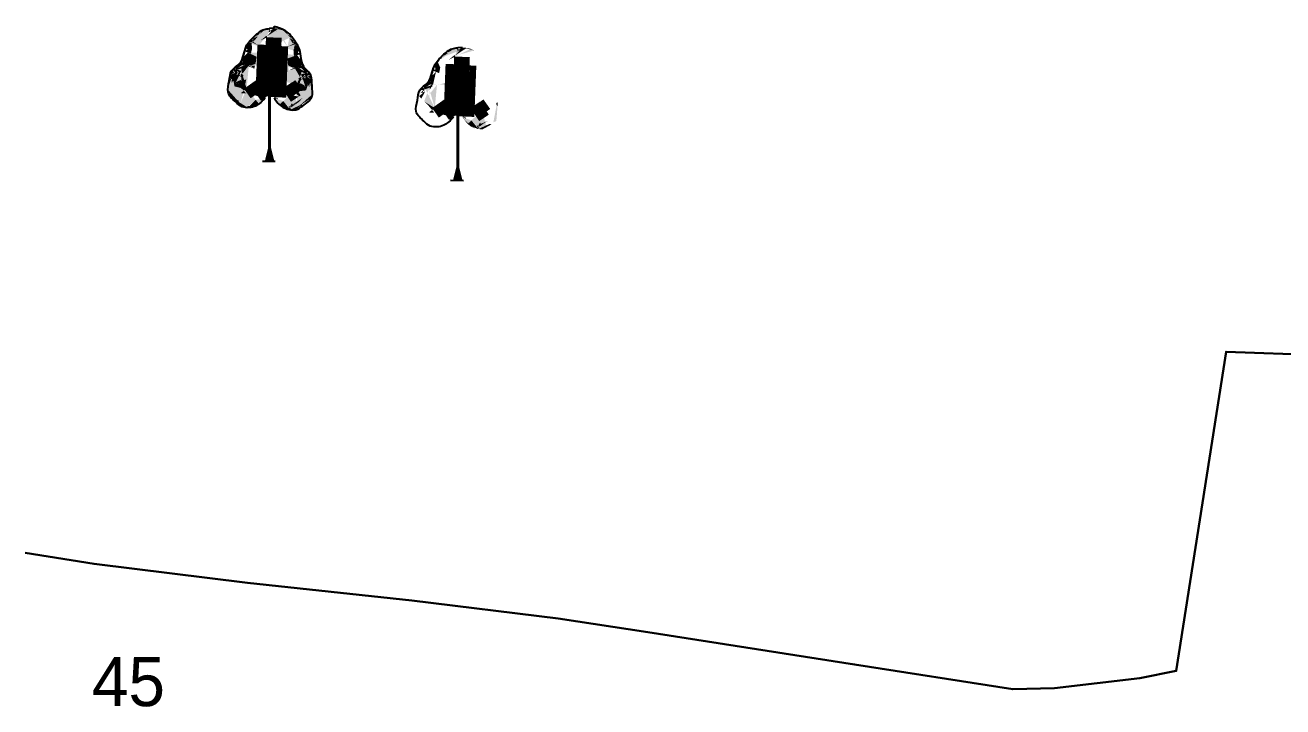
# Model space of a CAD drawing. Header units: millimetres. Extents: x -1419336 to 38707697, y -75591640 to 81.
# Drawn here: x 479.3 to 543.3, y -908.2 to -873.5 of the extents above; entities that cross this region are included whole.
import ezdxf

# ---------------------------------------------------------------- set-up
doc = ezdxf.new("R2010")
doc.units = ezdxf.units.MM
doc.linetypes.add('DASHED', pattern=[0.75, 0.5, -0.25])
doc.layers.add('Poly_Survey_Bndry', color=250, linetype='Continuous', lineweight=30)
doc.layers.add('Sym_Tree', color=92, linetype='Continuous')
doc.layers.add('Text_Chalta_No', color=5, linetype='Continuous', lineweight=0, true_color=0x0000ff)
doc.styles.get("Standard").update_dxf_attribs({"font": 'SakalBharati.ttf'})

msp = doc.modelspace()

# ---------------------------------------------------------------- linework, layer by layer
at = {"layer": 'Poly_Survey_Bndry'}
msp.add_lwpolyline([(587.521, -895.965), (574.844, -893.956), (562.167, -891.92), (554.952, -890.652), (545.229, -890.288), (540.428, -890.112), (537.895, -906.371), (536.033, -906.74), (531.685, -907.237), (529.566, -907.302), (521.511, -906.034), (510.984, -904.397), (506.411, -903.691), (498.965, -902.776), (490.605, -901.878), (482.79, -900.915), (479.279, -900.345)], dxfattribs=at)
at = {"layer": 'Sym_Tree'}
for p, q in [((491.955, -873.63), (491.725, -873.657)), ((501.536, -874.613), (501.306, -874.639)), ((491.36, -880.399), (492.01, -880.402)), ((500.941, -881.382), (501.592, -881.385))]:
    msp.add_line(p, q, dxfattribs=at)
at = {"layer": 'Sym_Tree', "color": 82, "const_width": 0.8}
for points in [[(491.404, -877.093), (491.506, -874.484)], [(491.496, -877.106), (491.598, -874.497)], [(491.839, -876.718), (491.941, -874.11)], [(492.169, -877.156), (492.272, -874.548)], [(501.42, -877.701), (501.522, -875.093)], [(500.985, -878.075), (501.087, -875.467)], [(501.077, -878.088), (501.179, -875.48)], [(501.751, -878.139), (501.853, -875.53)], [(490.746, -876.489), (491.088, -876.974)], [(491.266, -876.606), (491.608, -877.091)], [(493.086, -876.72), (492.592, -877.05)], [(492.708, -876.511), (493.049, -876.996)], [(500.327, -877.472), (500.669, -877.957)], [(500.847, -877.588), (501.189, -878.074)], [(502.667, -877.703), (502.173, -878.033)], [(502.289, -877.493), (502.631, -877.979)]]:
    msp.add_lwpolyline(points, dxfattribs=at)
at = {"layer": 'Sym_Tree', "color": 34}
for points in [[(491.725, -880.401, 0.48, 0.16, 0), (491.725, -879.746, 0.16, 0.16, 0), (491.725, -877.069, 0.16, 0.16, 0)], [(501.306, -881.383, 0.48, 0.16, 0), (501.306, -880.728, 0.16, 0.16, 0), (501.306, -878.052, 0.16, 0.16, 0)]]:
    msp.add_lwpolyline(points, format="xyseb", dxfattribs=at)
at = {"layer": 'Sym_Tree', "color": 82, "start_tangent": (491.724695, -880.400535), "end_tangent": (491.724695, -880.400535)}
msp.add_spline([(491.956, -877.183), (492.392, -877.657), (492.708, -877.781), (493.061, -877.785), (493.42, -877.582), (493.872, -877.142), (493.885, -876.562), (493.828, -876.035), (493.469, -875.594), (493.25, -874.711), (492.89, -874.125), (492.461, -873.737), (491.955, -873.63)], degree=3, dxfattribs=at)
at = {"layer": 'Sym_Tree', "color": 82}
for points in [[(491.503, -877.183), (491.352, -877.346), (491.122, -877.595), (490.679, -877.697), (490.29, -877.672), (489.954, -877.341), (489.488, -876.942), (489.698, -876.34), (489.707, -875.744), (490.395, -875.401), (490.415, -874.578), (490.932, -874.054), (491.342, -873.693), (491.627, -873.66), (491.725, -873.657)], [(501.084, -878.166), (500.933, -878.328), (500.703, -878.577), (500.26, -878.68), (499.871, -878.655), (499.535, -878.323), (499.069, -877.925), (499.279, -877.323), (499.288, -876.727), (499.976, -876.384), (499.996, -875.561), (500.513, -875.036), (500.923, -874.676), (501.208, -874.642), (501.306, -874.639)]]:
    msp.add_open_spline(points, degree=3, knots=[0, 0, 0, 0, 0.357151, 0.545743, 0.741494, 0.970117, 1.319935, 1.641608, 1.935314, 2.250626, 2.755061, 3.137005, 3.457298, 3.618487, 3.618487, 3.618487, 3.618487], dxfattribs=at)
for points in [[(491.729, -873.657), (491.016, -873.997), (490.715, -874.257), (490.555, -874.538)], [(490.624, -874.562), (490.588, -874.552), (490.874, -874.163), (491.016, -873.997)], [(490.874, -874.163), (491.016, -873.997), (490.715, -874.257), (490.874, -874.163)], [(490.715, -874.257), (490.874, -874.163), (490.813, -874.26), (490.777, -874.221)], [(490.835, -874.658), (490.721, -874.407), (490.792, -874.259), (491.128, -874.057)], [(490.751, -874.307), (490.813, -874.26), (491.729, -873.657), (491.53, -873.678)], [(490.792, -874.259), (491.128, -874.057), (491.156, -874.518), (490.801, -874.339)], [(491.056, -874.1), (491.128, -874.057), (490.801, -874.339), (490.795, -874.289)], [(490.811, -874.43), (491.156, -874.518), (491.128, -874.057), (491.855, -873.763)], [(491.091, -874.034), (490.9, -874.148), (490.813, -874.26), (491.091, -874.034)], [(491.125, -874.055), (490.9, -874.148), (490.847, -874.298), (490.894, -874.332)], [(490.847, -874.298), (490.894, -874.332), (491.056, -874.1), (491.128, -874.057)], [(491.128, -874.057), (491.855, -873.763), (491.125, -874.055), (490.9, -874.148)], [(491.016, -873.997), (491.311, -873.856), (491.091, -874.034), (490.9, -874.148)], [(491.311, -873.856), (491.344, -873.742), (491.167, -873.859), (491.016, -873.997)], [(491.167, -873.859), (491.016, -873.997), (491.311, -873.856), (491.195, -873.858)], [(491.311, -873.856), (491.195, -873.858), (491.016, -873.997), (491.311, -873.856)], [(492.183, -873.657), (491.595, -874.044), (491.131, -874.054), (491.729, -873.657)], [(491.131, -874.054), (491.729, -873.657), (491.932, -873.657), (491.809, -873.798)], [(491.729, -873.657), (491.53, -873.678), (491.339, -873.743), (491.167, -873.859)], [(491.339, -873.743), (491.167, -873.859), (491.447, -873.719), (491.53, -873.678)], [(491.492, -873.709), (491.447, -873.719), (491.167, -873.859), (491.311, -873.856)], [(491.492, -873.709), (491.311, -873.856), (491.323, -873.787), (491.167, -873.859)], [(491.167, -873.859), (491.311, -873.856), (491.428, -873.739), (491.442, -873.722)], [(491.323, -873.787), (491.167, -873.859), (491.311, -873.856), (491.344, -873.742)], [(491.267, -874.26), (491.545, -874.034), (492.183, -873.657), (492.352, -874.538)], [(491.584, -874.102), (491.595, -874.044), (491.267, -874.26), (491.545, -874.034)], [(491.424, -873.741), (491.424, -873.741), (491.492, -873.709), (491.311, -873.856)], [(491.428, -873.739), (491.442, -873.722), (491.329, -873.75), (491.311, -873.856)], [(491.329, -873.75), (491.311, -873.856), (491.442, -873.722), (491.402, -873.742)], [(491.447, -873.719), (491.53, -873.678), (491.329, -873.75), (491.53, -873.678)], [(491.329, -873.75), (491.53, -873.678), (491.492, -873.709), (491.447, -873.719)], [(491.442, -873.722), (491.402, -873.742), (491.424, -873.741)], [(492.183, -873.657), (492.352, -874.538), (491.61, -874.518), (491.581, -874.057)], [(492.553, -873.791), (492.377, -873.703), (491.581, -874.059), (491.588, -874.1)], [(491.581, -874.059), (491.588, -874.1), (491.595, -874.044)], [(491.61, -874.518), (491.581, -874.057), (492.352, -874.538), (491.61, -874.518)], [(491.595, -874.044), (491.595, -874.044), (491.584, -874.102), (491.595, -874.044)], [(491.729, -873.657), (491.955, -873.63), (492.183, -873.657), (491.595, -874.044)], [(491.932, -873.657), (491.809, -873.798), (491.666, -873.839), (491.774, -873.735)], [(491.666, -873.839), (491.774, -873.735), (491.809, -873.798), (491.666, -873.839)], [(491.809, -873.798), (491.666, -873.839), (491.687, -873.778), (491.774, -873.735)], [(491.668, -873.838), (491.687, -873.778), (491.774, -873.735), (491.725, -873.657)], [(491.774, -873.735), (491.725, -873.657), (491.932, -873.657), (491.774, -873.735)], [(491.932, -873.657), (491.774, -873.735), (491.955, -873.63), (492.183, -873.657)], [(493.014, -874.372), (492.767, -874.113), (492.183, -873.657), (491.902, -874.509)], [(492.183, -873.657), (491.902, -874.509), (492.641, -874.584), (492.728, -874.131)], [(492.641, -874.584), (492.728, -874.131), (491.902, -874.509), (492.641, -874.584)], [(492.001, -873.755), (491.924, -873.703), (492.114, -873.801), (491.924, -873.703)], [(492.114, -873.801), (491.924, -873.703), (491.958, -873.739), (492.001, -873.755)], [(491.955, -873.63), (492.183, -873.657), (492.454, -873.755), (492.377, -873.703)], [(492.006, -873.758), (492.043, -873.783), (492.021, -873.779)], [(492.995, -874.541), (492.641, -874.584), (492.728, -874.131), (492.044, -873.746)], [(492.728, -874.131), (492.044, -873.746), (492.731, -874.129), (492.943, -874.25)], [(492.183, -873.657), (492.847, -874.085), (493.112, -874.382), (493.235, -874.681)], [(493.07, -874.427), (493.014, -874.372), (492.183, -873.657), (492.377, -873.703)], [(492.183, -873.657), (492.377, -873.703), (492.558, -873.793), (492.714, -873.929)], [(492.558, -873.793), (492.714, -873.929), (492.454, -873.755), (492.377, -873.703)], [(492.412, -873.739), (492.454, -873.755), (492.714, -873.929), (492.572, -873.908)], [(492.475, -873.779), (492.475, -873.779), (492.412, -873.739), (492.572, -873.908)], [(492.412, -873.739), (492.572, -873.908), (492.569, -873.838), (492.714, -873.929)], [(492.714, -873.929), (492.572, -873.908), (492.471, -873.777), (492.459, -873.758)], [(492.471, -873.777), (492.459, -873.758), (492.568, -873.801), (492.572, -873.908)], [(492.568, -873.801), (492.572, -873.908), (492.459, -873.758), (492.496, -873.783)], [(492.569, -873.838), (492.714, -873.929), (492.572, -873.908), (492.553, -873.791)], [(492.572, -873.908), (492.553, -873.791), (492.714, -873.929), (492.847, -874.085)], [(492.714, -873.929), (492.847, -874.085), (492.572, -873.908), (492.687, -873.925)], [(492.572, -873.908), (492.687, -873.925), (492.847, -874.085), (492.572, -873.908)], [(492.847, -874.085), (492.572, -873.908), (492.767, -874.113), (492.943, -874.25)], [(493.035, -874.374), (492.728, -874.131), (492.641, -874.584), (493.016, -874.452)], [(492.941, -874.764), (493.086, -874.53), (493.035, -874.374), (492.728, -874.131)], [(492.975, -874.406), (492.925, -874.433), (492.793, -874.182), (492.728, -874.131)], [(492.793, -874.182), (492.728, -874.131), (493.016, -874.452), (493.028, -874.403)], [(492.731, -874.129), (492.943, -874.25), (492.975, -874.406), (492.925, -874.433)], [(492.767, -874.113), (492.943, -874.25), (493.014, -874.372), (492.767, -874.113)], [(493.163, -874.696), (493.199, -874.691), (492.966, -874.268), (492.847, -874.085)], [(492.966, -874.268), (492.847, -874.085), (493.112, -874.382), (492.966, -874.268)], [(490.328, -875.291), (490.338, -875.413), (490.497, -874.827), (490.518, -874.766)], [(490.441, -874.908), (490.376, -875.078), (490.624, -874.562), (490.588, -874.552)], [(490.493, -874.682), (490.445, -874.834), (490.441, -874.908), (490.376, -875.078)], [(490.474, -874.818), (490.493, -874.774), (490.376, -875.078), (490.406, -875.078)], [(490.715, -874.257), (490.555, -874.538), (490.474, -874.818), (490.414, -875.079)], [(490.835, -874.658), (490.588, -874.552), (490.618, -874.875), (490.414, -875.079)], [(490.474, -874.818), (490.414, -875.079), (490.775, -874.938), (490.835, -874.658)], [(490.464, -874.847), (490.493, -874.682), (490.421, -875.024), (490.449, -874.928)], [(490.429, -875.015), (490.435, -874.998), (490.449, -874.928), (490.493, -874.774)], [(490.445, -874.834), (490.497, -874.827), (490.493, -874.682), (490.445, -874.834)], [(490.449, -874.928), (490.493, -874.774), (490.495, -874.672), (490.493, -874.672)], [(490.493, -874.672), (490.555, -874.538), (490.464, -874.847), (490.493, -874.682)], [(490.497, -874.827), (490.518, -874.766), (490.474, -874.818), (490.493, -874.774)], [(490.835, -874.658), (490.685, -874.327), (490.555, -874.538), (490.493, -874.774)], [(490.555, -874.538), (490.493, -874.774), (490.618, -874.875), (490.835, -874.658)], [(490.493, -874.774), (490.529, -874.617), (490.555, -874.538), (490.529, -874.617)], [(490.555, -874.538), (490.529, -874.617), (490.493, -874.672), (490.555, -874.538)], [(490.495, -874.672), (490.493, -874.672), (490.493, -874.774), (490.529, -874.617)], [(490.618, -874.875), (490.835, -874.658), (490.835, -874.658), (490.588, -874.552)], [(490.775, -874.938), (490.835, -874.658), (490.835, -874.658), (490.685, -874.327)], [(490.813, -874.26), (490.777, -874.221), (490.702, -874.365), (490.721, -874.407)], [(490.702, -874.365), (490.721, -874.407), (490.751, -874.307), (490.813, -874.26)], [(490.801, -874.339), (490.734, -874.362), (490.721, -874.407), (490.801, -874.339)], [(490.721, -874.407), (490.801, -874.339), (491.574, -874.691), (491.848, -874.806)], [(490.801, -874.339), (490.795, -874.289), (490.801, -874.339), (490.734, -874.362)], [(491.156, -874.518), (490.801, -874.339), (490.811, -874.43), (491.156, -874.518)], [(491.574, -874.691), (491.848, -874.806), (491.136, -874.898), (491.498, -874.898)], [(492.352, -874.538), (491.61, -874.518), (491.289, -874.658), (491.175, -874.407)], [(492.352, -874.538), (491.61, -874.518), (491.59, -874.898), (491.53, -875.099)], [(492.232, -875.179), (492.332, -874.818), (492.352, -874.538), (491.61, -874.518)], [(491.939, -875.16), (491.886, -874.789), (491.902, -874.509), (492.641, -874.584)], [(492.908, -875.649), (492.43, -875.587), (491.939, -875.16), (491.886, -874.789)], [(491.902, -874.509), (492.641, -874.584), (492.612, -874.964), (492.646, -875.17)], [(491.902, -874.509), (492.641, -874.584), (492.941, -874.764), (493.086, -874.53)], [(493.086, -874.53), (493.016, -874.452), (492.204, -874.703), (491.917, -874.781)], [(492.204, -874.703), (491.917, -874.781), (492.612, -874.964), (492.253, -874.917)], [(492.641, -874.584), (493.016, -874.452), (492.995, -874.541), (492.641, -874.584)], [(492.781, -874.681), (492.796, -874.763), (492.825, -874.822), (492.781, -874.681)], [(492.965, -875.05), (492.941, -874.764), (492.941, -874.764), (493.133, -874.456)], [(492.941, -874.764), (493.133, -874.456), (493.235, -874.681), (493.265, -874.923)], [(493.235, -874.681), (493.265, -874.923), (493.129, -875.008), (492.941, -874.764)], [(493.129, -875.008), (492.941, -874.764), (492.941, -874.764), (493.199, -874.691)], [(492.941, -874.764), (493.199, -874.691), (493.129, -875.008), (493.305, -875.235)], [(493.278, -874.969), (493.305, -875.235), (492.965, -875.05), (492.941, -874.764)], [(493.112, -874.382), (492.966, -874.268), (493.014, -874.372), (493.055, -874.338)], [(493.014, -874.372), (493.055, -874.338), (493.111, -874.491), (493.086, -874.53)], [(493.111, -874.491), (493.086, -874.53), (493.07, -874.427), (493.014, -874.372)], [(493.016, -874.452), (493.028, -874.403), (493.016, -874.452), (493.079, -874.484)], [(493.016, -874.452), (493.079, -874.484), (493.086, -874.53), (493.016, -874.452)], [(493.112, -874.382), (493.235, -874.681), (493.278, -874.969), (493.305, -875.235)], [(493.301, -875.062), (493.342, -875.239), (493.163, -874.696), (493.199, -874.691)], [(493.265, -874.923), (493.25, -874.763), (493.235, -874.681), (493.25, -874.763)], [(493.278, -874.822), (493.235, -874.681), (493.286, -874.999), (493.277, -874.832)], [(493.277, -874.822), (493.278, -874.822), (493.265, -874.923), (493.25, -874.763)], [(501.31, -874.639), (500.597, -874.979), (500.296, -875.24), (500.136, -875.52)], [(500.332, -875.29), (500.395, -875.242), (501.31, -874.639), (501.111, -874.661)], [(500.893, -874.838), (500.926, -874.725), (500.748, -874.841), (500.597, -874.979)], [(501.764, -874.639), (501.176, -875.026), (500.712, -875.037), (501.31, -874.639)], [(500.712, -875.037), (501.31, -874.639), (501.514, -874.639), (501.39, -874.781)], [(501.31, -874.639), (501.111, -874.661), (500.92, -874.726), (500.748, -874.841)], [(500.92, -874.726), (500.748, -874.841), (501.028, -874.702), (501.111, -874.661)], [(501.073, -874.692), (501.028, -874.702), (500.748, -874.841), (500.893, -874.838)], [(501.073, -874.692), (500.893, -874.838), (500.904, -874.77), (500.748, -874.841)], [(500.748, -874.841), (500.893, -874.838), (501.009, -874.721), (501.023, -874.705)], [(500.904, -874.77), (500.748, -874.841), (500.893, -874.838), (500.926, -874.725)], [(501.005, -874.723), (501.005, -874.723), (501.073, -874.692), (500.893, -874.838)], [(501.009, -874.721), (501.023, -874.705), (500.91, -874.733), (500.893, -874.838)], [(500.91, -874.733), (500.893, -874.838), (501.023, -874.705), (500.983, -874.724)], [(501.028, -874.702), (501.111, -874.661), (500.91, -874.733), (501.111, -874.661)], [(500.91, -874.733), (501.111, -874.661), (501.073, -874.692), (501.028, -874.702)], [(501.023, -874.705), (500.983, -874.724), (501.005, -874.723)], [(502.134, -874.774), (501.958, -874.686), (501.162, -875.041), (501.169, -875.082)], [(501.31, -874.639), (501.536, -874.613), (501.764, -874.639), (501.176, -875.026)], [(501.514, -874.639), (501.39, -874.781), (501.247, -874.821), (501.355, -874.718)], [(501.247, -874.821), (501.355, -874.718), (501.39, -874.781), (501.247, -874.821)], [(501.39, -874.781), (501.247, -874.821), (501.268, -874.761), (501.355, -874.718)], [(501.249, -874.821), (501.268, -874.761), (501.355, -874.718), (501.306, -874.639)], [(501.355, -874.718), (501.306, -874.639), (501.514, -874.639), (501.355, -874.718)], [(501.514, -874.639), (501.355, -874.718), (501.536, -874.613), (501.764, -874.639)], [(501.536, -874.613), (501.764, -874.639), (502.035, -874.738), (501.958, -874.686)], [(490.047, -875.567), (490.053, -875.593), (490.169, -875.459), (490.309, -875.377)], [(490.169, -875.459), (490.309, -875.377), (490.054, -875.703), (490.053, -875.593)], [(490.054, -875.703), (490.053, -875.593), (490.119, -875.672), (490.309, -875.377)], [(490.314, -875.519), (490.309, -875.377), (490.054, -875.703)], [(490.119, -875.672), (490.309, -875.377), (490.314, -875.519), (490.428, -875.522)], [(490.169, -875.459), (490.309, -875.377), (490.414, -875.079), (490.376, -875.078)], [(490.298, -875.278), (490.298, -875.275), (490.169, -875.459), (490.309, -875.377)], [(490.338, -875.413), (490.309, -875.377), (490.298, -875.278), (490.298, -875.275)], [(490.306, -875.581), (490.314, -875.519), (490.338, -875.413), (490.309, -875.377)], [(490.314, -875.519), (490.314, -875.519), (490.314, -875.519), (490.309, -875.377)], [(490.618, -874.875), (490.414, -875.079), (490.474, -875.499), (490.314, -875.519)], [(490.317, -875.341), (490.338, -875.413), (490.414, -875.079), (490.461, -875.259)], [(490.356, -875.169), (490.322, -875.221), (490.317, -875.341), (490.338, -875.413)], [(490.414, -875.079), (490.376, -875.078), (490.356, -875.169), (490.322, -875.221)], [(490.356, -875.169), (490.414, -875.079), (490.328, -875.291), (490.338, -875.413)], [(490.414, -875.079), (490.461, -875.259), (490.356, -875.169), (490.414, -875.079)], [(490.435, -874.998), (490.376, -875.078), (490.445, -874.834), (490.497, -874.827)], [(490.421, -875.024), (490.449, -874.928), (490.435, -874.998), (490.376, -875.078)], [(490.376, -875.078), (490.406, -875.078), (490.429, -875.015), (490.435, -874.998)], [(490.474, -875.499), (491.004, -875.452), (490.618, -874.875), (490.862, -875.241)], [(490.618, -874.875), (490.862, -875.241), (491.004, -875.452), (490.474, -875.499)], [(491.076, -875.099), (491.004, -875.452), (490.474, -875.499), (491.004, -875.452)], [(491.136, -874.898), (491.498, -874.898), (491.076, -875.099), (490.618, -874.875)], [(491.076, -875.099), (490.618, -874.875), (491.076, -875.099), (491.004, -875.452)], [(490.755, -875.539), (491.237, -875.539), (491.778, -875.179), (491.879, -874.818)], [(491.136, -874.898), (491.076, -875.099), (491.076, -875.099), (491.136, -874.898)], [(491.53, -875.099), (491.59, -874.898), (492.332, -876.281), (491.249, -876.321)], [(492.646, -875.17), (492.612, -874.964), (491.698, -876.24), (492.768, -876.419)], [(492.612, -874.964), (492.253, -874.917), (492.646, -875.17), (493.129, -875.008)], [(492.612, -874.964), (492.646, -875.17), (492.646, -875.17), (492.612, -874.964)], [(492.646, -875.17), (493.129, -875.008), (492.646, -875.17), (492.672, -875.53)], [(492.646, -875.17), (492.672, -875.53), (493.191, -875.645), (492.672, -875.53)], [(493.191, -875.645), (492.672, -875.53), (493.129, -875.008), (492.839, -875.339)], [(493.129, -875.008), (492.839, -875.339), (492.672, -875.53), (493.191, -875.645)], [(493.129, -875.008), (493.305, -875.235), (493.191, -875.645), (493.348, -875.685)], [(493.368, -875.508), (493.337, -875.576), (493.305, -875.235), (493.235, -875.408)], [(493.305, -875.235), (493.235, -875.408), (493.351, -875.333), (493.305, -875.235)], [(493.363, -875.457), (493.337, -875.576), (493.254, -874.975), (493.242, -874.912)], [(493.254, -874.975), (493.242, -874.912), (493.278, -874.969), (493.265, -874.923)], [(493.306, -874.989), (493.254, -874.975), (493.277, -874.832), (493.306, -874.989)], [(493.294, -875.152), (493.342, -875.239), (493.306, -874.989), (493.254, -874.975)], [(493.29, -875.081), (493.265, -874.923), (493.277, -874.822), (493.278, -874.822)], [(493.278, -874.969), (493.265, -874.923), (493.342, -875.239), (493.313, -875.236)], [(493.298, -875.17), (493.294, -875.152), (493.29, -875.081), (493.265, -874.923)], [(493.286, -874.999), (493.277, -874.832), (493.305, -875.18), (493.29, -875.081)], [(493.277, -874.832), (493.306, -874.989), (493.301, -875.062), (493.342, -875.239)], [(493.305, -875.18), (493.29, -875.081), (493.294, -875.152), (493.342, -875.239)], [(493.342, -875.239), (493.313, -875.236), (493.298, -875.17), (493.294, -875.152)], [(493.499, -875.644), (493.371, -875.544), (493.305, -875.235), (493.342, -875.239)], [(493.305, -875.235), (493.342, -875.239), (493.351, -875.333), (493.378, -875.388)], [(493.351, -875.333), (493.305, -875.235), (493.363, -875.457), (493.337, -875.576)], [(493.351, -875.333), (493.378, -875.388), (493.368, -875.508), (493.337, -875.576)], [(493.337, -875.576), (493.371, -875.544), (493.394, -875.448), (493.395, -875.445)], [(493.394, -875.448), (493.395, -875.445), (493.499, -875.644), (493.371, -875.544)], [(500.296, -875.24), (500.136, -875.52), (500.055, -875.801), (499.995, -876.061)], [(500.417, -875.64), (500.266, -875.31), (500.136, -875.52), (500.074, -875.757)], [(500.205, -875.545), (500.17, -875.535), (500.455, -875.146), (500.597, -874.979)], [(500.356, -875.921), (500.417, -875.64), (500.417, -875.64), (500.266, -875.31)], [(500.395, -875.242), (500.358, -875.203), (500.283, -875.348), (500.302, -875.39)], [(500.283, -875.348), (500.302, -875.39), (500.332, -875.29), (500.395, -875.242)], [(500.455, -875.146), (500.597, -874.979), (500.296, -875.24), (500.455, -875.146)], [(500.296, -875.24), (500.455, -875.146), (500.395, -875.242), (500.358, -875.203)], [(500.597, -874.979), (500.893, -874.838), (500.673, -875.017), (500.481, -875.13)], [(500.748, -874.841), (500.597, -874.979), (500.893, -874.838), (500.776, -874.841)], [(500.893, -874.838), (500.776, -874.841), (500.597, -874.979), (500.893, -874.838)], [(501.165, -875.084), (501.176, -875.026), (500.848, -875.242), (501.126, -875.017)], [(501.162, -875.041), (501.169, -875.082), (501.176, -875.026)], [(501.176, -875.026), (501.176, -875.026), (501.165, -875.084), (501.176, -875.026)], [(489.854, -875.952), (489.692, -876.157), (489.594, -876.752), (490.418, -876.821)], [(489.814, -875.777), (489.747, -875.906), (489.71, -876.058), (489.692, -876.157)], [(489.71, -876.058), (489.692, -876.157), (489.873, -876.235), (490.065, -875.873)], [(489.812, -875.985), (489.812, -875.985), (489.854, -875.952), (489.692, -876.157)], [(489.995, -875.784), (490.013, -876.381), (489.695, -876.142), (490.013, -876.381)], [(489.695, -876.142), (490.013, -876.381), (490.179, -875.956), (490.065, -875.873)], [(489.752, -876.017), (489.719, -876.034), (489.713, -876.061), (489.803, -875.959)], [(489.713, -876.061), (489.803, -875.959), (489.803, -875.959)], [(489.812, -875.985), (489.719, -876.034), (489.782, -876.001), (489.774, -875.884)], [(489.782, -876.001), (489.774, -875.884), (489.752, -876.017), (489.719, -876.034)], [(489.739, -876.089), (489.739, -876.089), (489.812, -875.985), (489.719, -876.034)], [(489.97, -875.811), (489.883, -875.794), (489.774, -875.884), (489.739, -876.089)], [(489.774, -875.884), (489.739, -876.089), (489.829, -875.962), (489.854, -875.855)], [(489.829, -876.031), (489.829, -875.962), (489.739, -876.089)], [(490.054, -875.703), (489.984, -875.711), (489.814, -875.777), (489.747, -875.906)], [(489.791, -876.146), (490.171, -876.054), (489.806, -876.099), (489.766, -876.225)], [(489.854, -875.855), (489.883, -875.794), (489.774, -875.884), (489.814, -875.777)], [(489.774, -875.884), (489.814, -875.777), (489.829, -876.031), (489.829, -875.962)], [(489.881, -876.282), (489.892, -876.34), (489.791, -876.146), (490.171, -876.054)], [(489.803, -875.959), (489.803, -875.959), (489.812, -875.985)], [(489.917, -875.807), (490.494, -875.611), (489.817, -875.77), (489.88, -875.711)], [(489.817, -875.77), (489.88, -875.711), (489.925, -875.674), (489.988, -875.611)], [(489.965, -875.847), (489.829, -875.962), (490.036, -875.818), (489.995, -875.784)], [(489.829, -875.962), (489.854, -875.855), (489.97, -875.811)], [(489.873, -876.235), (490.065, -875.873), (489.965, -875.847), (489.829, -875.962)], [(489.97, -875.811), (489.97, -875.811), (489.854, -875.855), (489.883, -875.794)], [(490.014, -875.8), (490.07, -875.758), (489.97, -875.811), (489.883, -875.794)], [(489.987, -875.619), (489.925, -875.674), (489.884, -875.71), (489.962, -875.697)], [(489.884, -875.71), (489.962, -875.697), (489.984, -875.711), (490.054, -875.703)], [(490.036, -875.818), (489.995, -875.784), (489.917, -875.807), (490.494, -875.611)], [(489.925, -875.674), (489.988, -875.611), (490.047, -875.567), (490.073, -875.679)], [(490.047, -875.567), (490.073, -875.679), (489.984, -875.711), (489.925, -875.674)], [(489.984, -875.711), (489.925, -875.674), (489.988, -875.611), (489.999, -875.676)], [(489.925, -875.674), (489.985, -875.676), (489.987, -875.619), (489.925, -875.674)], [(489.985, -875.676), (489.985, -875.676), (489.925, -875.674), (489.985, -875.676)], [(490.017, -875.635), (489.962, -875.697), (490.169, -875.459)], [(490.073, -875.679), (489.985, -875.676), (490.017, -875.635), (489.962, -875.697)], [(489.984, -875.711), (490.054, -875.703), (490.073, -875.679), (489.985, -875.676)], [(490.054, -875.703), (490.054, -875.703), (490.054, -875.703), (489.984, -875.711)], [(489.987, -875.619), (490.017, -875.635), (489.985, -875.676)], [(489.988, -875.611), (489.999, -875.676), (489.987, -875.619), (490.017, -875.635)], [(490.08, -875.755), (490.08, -875.864), (489.995, -875.784), (490.078, -875.752)], [(489.995, -875.784), (490.078, -875.752), (490.069, -875.854), (489.996, -875.814)], [(490.179, -875.956), (490.08, -875.755), (489.995, -875.784), (490.013, -876.381)], [(490.069, -875.854), (489.996, -875.814), (490.069, -875.854), (490.079, -875.766)], [(490.145, -876.044), (490.053, -876.006), (490.145, -876.044), (490.001, -875.994)], [(490.145, -876.044), (490.001, -875.994), (490.145, -876.044), (490.013, -876.381)], [(490.669, -875.527), (490.555, -876.722), (490.013, -876.381), (490.294, -875.8)], [(490.555, -876.722), (490.013, -876.381), (490.054, -875.703), (490.297, -875.655)], [(490.013, -876.381), (490.294, -875.8), (490.254, -876.622), (490.254, -876.942)], [(490.145, -876.044), (490.013, -876.381), (490.067, -875.874), (490.179, -875.956)], [(490.179, -875.956), (490.241, -876.084), (490.013, -876.381), (490.171, -876.054)], [(490.013, -876.381), (490.171, -876.054), (490.145, -876.044), (490.053, -876.006)], [(490.069, -875.854), (490.079, -875.766), (490.014, -875.8), (490.07, -875.758)], [(490.169, -875.459), (490.169, -875.459), (490.047, -875.567), (490.053, -875.593)], [(490.179, -875.956), (490.065, -875.873), (490.179, -875.956), (490.052, -876.005)], [(490.179, -875.956), (490.052, -876.005), (490.179, -875.956), (490.241, -876.084)], [(490.054, -875.703), (490.297, -875.655), (490.474, -875.499), (490.297, -875.655)], [(490.054, -875.703), (490.054, -875.703), (490.054, -875.703)], [(490.054, -875.703), (490.054, -875.703), (490.054, -875.703)], [(490.067, -875.874), (490.119, -875.834), (490.08, -875.755), (490.08, -875.864)], [(490.067, -875.874), (490.179, -875.956), (490.067, -875.874), (490.119, -875.834)], [(490.285, -875.683), (490.294, -875.8), (490.179, -875.956), (490.08, -875.755)], [(490.31, -875.579), (490.314, -875.519), (490.119, -875.672), (490.306, -875.581)], [(490.119, -875.672), (490.306, -875.581), (490.314, -875.519), (490.136, -875.646)], [(490.314, -875.519), (490.136, -875.646), (490.306, -875.581), (490.314, -875.519)], [(490.294, -875.8), (490.285, -875.683), (490.199, -875.997), (490.179, -875.956)], [(490.199, -875.997), (490.179, -875.956), (490.338, -875.957), (490.286, -876.026)], [(490.241, -876.084), (490.286, -876.026), (490.294, -875.8), (490.285, -875.683)], [(490.281, -876.164), (490.37, -876.218), (490.241, -876.084), (490.286, -876.026)], [(490.421, -876.017), (490.286, -876.026), (490.281, -876.164), (490.37, -876.218)], [(490.319, -876.241), (490.281, -876.164), (490.286, -876.026), (490.37, -876.218)], [(490.338, -875.957), (490.294, -875.8), (490.294, -875.8), (490.285, -875.683)], [(490.294, -875.8), (490.285, -875.683), (490.285, -875.683), (490.387, -875.694)], [(490.285, -875.683), (490.387, -875.694), (490.285, -875.683), (490.294, -875.8)], [(490.338, -875.957), (490.286, -876.026), (490.555, -876.722), (490.394, -876.738)], [(490.286, -876.026), (490.37, -876.218), (490.421, -876.017), (490.286, -876.026)], [(490.286, -876.026), (490.37, -876.218), (490.286, -876.026), (490.37, -876.218)], [(490.474, -875.499), (490.297, -875.655), (490.294, -875.8), (490.297, -875.655)], [(490.669, -875.527), (490.474, -875.499), (490.338, -875.957), (490.294, -875.8)], [(490.294, -875.8), (490.297, -875.655), (490.314, -875.519)], [(490.314, -875.519), (490.428, -875.522), (490.31, -875.579), (490.314, -875.519)], [(490.474, -875.499), (490.314, -875.519), (490.755, -875.539), (491.237, -875.539)], [(490.314, -875.519), (490.314, -875.519), (490.314, -875.519)], [(491.004, -875.452), (490.474, -875.499), (490.755, -875.539)], [(490.669, -875.527), (490.944, -875.699), (490.669, -875.527), (490.474, -875.499)], [(490.944, -875.699), (490.983, -875.539), (490.669, -875.527), (490.944, -875.699)], [(490.755, -875.539), (490.755, -875.539), (490.944, -875.699), (490.983, -875.539)], [(492.332, -876.281), (491.249, -876.321), (491.122, -875.527), (491.008, -876.722)], [(491.698, -876.24), (492.768, -876.419), (492.995, -875.648), (492.955, -876.847)], [(492.454, -875.649), (492.454, -875.649), (492.246, -875.783), (492.229, -875.62)], [(493.191, -875.645), (493.348, -875.685), (492.908, -875.649), (492.43, -875.587)], [(492.672, -875.53), (493.191, -875.645), (492.908, -875.649)], [(492.699, -875.783), (492.682, -875.62), (492.995, -875.648), (492.699, -875.783)], [(492.995, -875.648), (492.699, -875.783), (492.995, -875.648), (493.191, -875.645)], [(492.995, -875.648), (492.955, -876.847), (493.536, -876.578), (493.332, -875.966)], [(492.955, -876.847), (493.536, -876.578), (493.582, -875.901), (493.348, -875.822)], [(492.995, -875.648), (493.191, -875.645), (493.268, -876.117), (493.332, -875.966)], [(493.586, -876.017), (493.63, -875.989), (493.704, -876.021), (493.157, -875.753)], [(493.704, -876.021), (493.157, -875.753), (493.808, -875.997), (493.753, -875.93)], [(493.582, -875.901), (493.348, -875.822), (493.191, -875.645), (493.348, -875.822)], [(493.191, -875.645), (493.348, -875.822), (493.332, -875.966), (493.348, -875.822)], [(493.536, -876.578), (493.332, -875.966), (493.266, -876.786), (493.225, -877.104)], [(493.522, -875.861), (493.371, -875.544), (493.348, -875.685), (493.234, -875.673)], [(493.348, -875.685), (493.234, -875.673), (493.344, -875.745), (493.348, -875.685)], [(493.332, -875.966), (493.355, -875.852), (493.355, -875.852), (493.252, -875.849)], [(493.355, -875.852), (493.252, -875.849), (493.355, -875.852), (493.332, -875.966)], [(493.268, -876.117), (493.332, -875.966), (493.332, -875.966), (493.355, -875.852)], [(493.348, -876.254), (493.311, -876.191), (493.332, -875.966), (493.355, -875.852)], [(493.332, -875.966), (493.348, -875.822), (493.348, -875.685)], [(493.332, -875.966), (493.355, -875.852), (493.401, -876.174), (493.426, -876.136)], [(493.355, -875.852), (493.332, -875.966), (493.426, -876.136), (493.55, -875.949)], [(493.348, -875.747), (493.348, -875.685), (493.337, -875.576), (493.371, -875.544)], [(493.344, -875.745), (493.348, -875.685), (493.522, -875.861), (493.348, -875.747)], [(493.348, -875.685), (493.348, -875.685), (493.348, -875.685), (493.371, -875.544)], [(493.348, -875.685), (493.371, -875.544), (493.582, -875.901)], [(493.348, -875.685), (493.348, -875.685), (493.348, -875.685)], [(493.522, -875.861), (493.348, -875.747), (493.348, -875.685), (493.508, -875.833)], [(493.348, -875.685), (493.508, -875.833), (493.348, -875.747), (493.348, -875.685)], [(493.607, -875.766), (493.597, -875.792), (493.499, -875.644), (493.371, -875.544)], [(493.499, -875.644), (493.371, -875.544), (493.582, -875.901), (493.597, -875.791)], [(493.582, -875.901), (493.597, -875.791), (493.522, -875.861), (493.371, -875.544)], [(493.426, -876.136), (493.55, -875.949), (493.63, -875.989), (493.536, -876.578)], [(493.547, -876.069), (493.426, -876.136), (493.547, -876.069), (493.501, -876.022)], [(493.882, -876.382), (493.536, -876.578), (493.426, -876.136), (493.549, -876.068)], [(493.426, -876.136), (493.549, -876.068), (493.426, -876.136), (493.546, -876.201)], [(493.449, -876.227), (493.536, -876.578), (493.547, -876.069), (493.426, -876.136)], [(493.627, -875.837), (493.674, -875.907), (493.499, -875.644)], [(493.499, -875.644), (493.499, -875.644), (493.607, -875.766), (493.597, -875.792)], [(493.547, -876.069), (493.501, -876.022), (493.55, -875.949), (493.535, -876.057)], [(493.55, -875.949), (493.535, -876.057), (493.63, -875.989), (493.552, -875.946)], [(493.63, -875.989), (493.536, -876.578), (493.882, -876.382), (493.536, -876.578)], [(493.63, -875.989), (493.552, -875.946), (493.548, -876.048), (493.625, -876.018)], [(493.548, -876.048), (493.549, -875.96), (493.609, -876.002), (493.559, -875.954)], [(493.548, -876.048), (493.625, -876.018), (493.548, -876.048), (493.549, -875.96)], [(493.693, -876.451), (493.549, -876.068), (493.651, -876.055), (493.772, -876.186)], [(493.877, -876.296), (493.883, -876.398), (493.693, -876.451), (493.549, -876.068)], [(493.609, -876.002), (493.559, -875.954), (493.652, -876.019), (493.74, -876.013)], [(493.714, -875.888), (493.66, -875.818), (493.607, -875.766), (493.566, -875.875)], [(493.607, -875.766), (493.566, -875.875), (493.651, -875.917), (493.714, -875.888)], [(493.566, -875.875), (493.654, -875.883), (493.627, -875.837), (493.674, -875.907)], [(493.651, -875.917), (493.582, -875.901), (493.566, -875.875), (493.654, -875.883)], [(493.582, -875.901), (493.582, -875.901), (493.582, -875.901)], [(493.582, -875.901), (493.582, -875.901), (493.582, -875.901)], [(493.582, -875.901), (493.582, -875.901), (493.582, -875.901), (493.651, -875.917)], [(493.582, -875.901), (493.651, -875.917), (493.811, -876.005), (493.86, -876.142)], [(493.749, -875.929), (493.674, -875.907), (493.651, -875.917), (493.582, -875.901)], [(493.651, -876.055), (493.772, -876.186), (493.586, -876.017), (493.63, -875.989)], [(493.66, -875.818), (493.64, -875.881), (493.659, -875.826), (493.627, -875.837)], [(493.659, -875.826), (493.627, -875.837), (493.654, -875.883)], [(493.651, -875.917), (493.714, -875.888), (493.66, -875.818), (493.64, -875.881)], [(493.652, -876.019), (493.74, -876.013), (493.836, -876.116), (493.845, -876.324)], [(493.652, -876.019), (493.652, -876.019), (493.761, -876.077), (493.74, -876.013)], [(493.772, -876.186), (493.761, -876.077), (493.652, -876.019)], [(493.714, -875.888), (493.654, -875.883), (493.659, -875.826), (493.714, -875.888)], [(493.654, -875.883), (493.654, -875.883), (493.714, -875.888), (493.654, -875.883)], [(493.659, -875.826), (493.714, -875.888), (493.749, -875.929), (493.674, -875.907)], [(493.808, -875.997), (493.753, -875.93), (493.714, -875.888), (493.66, -875.818)], [(493.761, -876.077), (493.74, -876.013), (493.836, -876.116), (493.811, -876.005)], [(493.836, -876.116), (493.845, -876.324), (493.772, -876.186), (493.761, -876.077)], [(493.836, -876.116), (493.811, -876.005), (493.763, -876.254), (493.772, -876.186)], [(493.811, -876.005), (493.86, -876.142), (493.877, -876.296), (493.883, -876.398)], [(499.75, -876.442), (499.89, -876.359), (499.995, -876.061), (499.957, -876.061)], [(500.199, -875.858), (499.995, -876.061), (500.055, -876.482), (499.895, -876.502)], [(499.898, -876.323), (499.919, -876.395), (499.995, -876.061), (500.043, -876.242)], [(499.995, -876.061), (499.957, -876.061), (499.937, -876.152), (499.903, -876.204)], [(499.909, -876.274), (499.919, -876.395), (500.078, -875.81), (500.099, -875.749)], [(499.937, -876.152), (499.995, -876.061), (499.909, -876.274), (499.919, -876.395)], [(499.995, -876.061), (500.043, -876.242), (499.937, -876.152), (499.995, -876.061)], [(500.022, -875.89), (499.957, -876.061), (500.205, -875.545), (500.17, -875.535)], [(500.074, -875.664), (500.026, -875.816), (500.022, -875.89), (499.957, -876.061)], [(500.055, -875.801), (500.074, -875.757), (499.957, -876.061), (499.987, -876.061)], [(500.016, -875.98), (499.957, -876.061), (500.026, -875.816), (500.078, -875.81)], [(500.002, -876.007), (500.03, -875.91), (500.016, -875.98), (499.957, -876.061)], [(499.957, -876.061), (499.987, -876.061), (500.01, -875.998), (500.016, -875.98)], [(500.417, -875.64), (500.17, -875.535), (500.199, -875.858), (499.995, -876.061)], [(500.055, -875.801), (499.995, -876.061), (500.356, -875.921), (500.417, -875.64)], [(500.045, -875.829), (500.074, -875.664), (500.002, -876.007), (500.03, -875.91)], [(500.01, -875.998), (500.016, -875.98), (500.03, -875.91), (500.074, -875.757)], [(500.026, -875.816), (500.078, -875.81), (500.074, -875.664), (500.026, -875.816)], [(500.03, -875.91), (500.074, -875.757), (500.076, -875.655), (500.074, -875.655)], [(500.074, -875.655), (500.136, -875.52), (500.045, -875.829), (500.074, -875.664)], [(500.078, -875.81), (500.099, -875.749), (500.055, -875.801), (500.074, -875.757)], [(500.136, -875.52), (500.074, -875.757), (500.199, -875.858), (500.417, -875.64)], [(500.074, -875.757), (500.11, -875.6), (500.136, -875.52), (500.11, -875.6)], [(500.136, -875.52), (500.11, -875.6), (500.074, -875.655), (500.136, -875.52)], [(500.076, -875.655), (500.074, -875.655), (500.074, -875.757), (500.11, -875.6)], [(500.199, -875.858), (500.417, -875.64), (500.417, -875.64), (500.17, -875.535)], [(500.336, -876.522), (500.818, -876.522), (501.359, -876.161), (501.46, -875.801)], [(500.717, -875.881), (500.657, -876.081), (500.657, -876.081), (500.717, -875.881)], [(501.111, -876.081), (501.171, -875.881), (501.913, -877.264), (500.83, -877.304)], [(501.933, -875.52), (501.191, -875.5), (501.171, -875.881), (501.111, -876.081)], [(501.813, -876.161), (501.913, -875.801), (501.933, -875.52), (501.191, -875.5)], [(489.655, -876.566), (489.594, -876.752), (489.692, -876.158), (489.619, -876.562)], [(489.655, -876.566), (489.655, -876.566), (489.655, -876.566), (489.594, -876.752)], [(489.692, -876.158), (489.619, -876.562), (489.766, -876.225), (489.773, -876.201)], [(489.62, -876.939), (489.677, -876.995), (489.692, -876.158), (489.766, -876.225)], [(489.692, -876.158), (489.766, -876.225), (489.655, -876.566)], [(489.802, -876.258), (489.836, -876.195), (489.757, -877.155), (489.9, -877.239)], [(489.806, -876.099), (489.766, -876.225), (489.798, -876.42), (489.881, -876.282)], [(489.766, -876.225), (489.773, -876.201), (490.418, -876.821), (490.263, -876.679)], [(489.798, -876.42), (489.881, -876.282), (489.802, -876.258), (489.836, -876.195)], [(490.013, -876.381), (490.013, -876.381), (489.938, -876.597), (489.873, -876.235)], [(489.938, -876.597), (489.873, -876.235), (490.263, -876.679), (489.999, -876.421)], [(490.031, -876.403), (489.892, -876.34), (489.881, -876.282), (489.892, -876.34)], [(489.999, -876.421), (490.075, -876.456), (490.031, -876.403), (489.892, -876.34)], [(490.319, -876.241), (490.097, -876.465), (489.999, -876.421), (490.075, -876.456)], [(490.263, -876.679), (489.999, -876.421), (490.013, -876.381), (490.268, -876.541)], [(490.013, -876.381), (490.013, -876.381), (490.319, -876.241), (490.097, -876.465)], [(490.418, -876.821), (490.263, -876.679), (490.534, -876.243), (490.013, -876.381)], [(490.534, -876.243), (490.013, -876.381), (490.013, -876.381)], [(490.013, -876.381), (490.268, -876.541), (490.013, -876.381), (490.174, -876.366)], [(490.013, -876.381), (490.174, -876.366), (490.013, -876.381)], [(490.555, -876.722), (490.254, -876.622), (490.555, -876.722), (490.013, -876.381)], [(491.188, -877.491), (491.503, -877.183), (490.555, -876.722), (490.245, -877.448)], [(490.555, -876.722), (490.245, -877.448), (491.018, -877.285), (490.58, -877.658)], [(490.254, -876.622), (490.254, -876.942), (490.254, -876.942), (490.534, -876.962)], [(490.254, -876.942), (490.534, -876.962), (490.555, -876.722), (490.254, -876.622)], [(490.555, -876.722), (490.394, -876.738), (490.319, -876.241), (490.281, -876.164)], [(493.268, -876.117), (493.311, -876.191), (492.955, -876.847), (493.112, -876.883)], [(492.955, -876.847), (493.112, -876.883), (493.251, -876.401), (493.298, -876.329)], [(492.955, -876.847), (493.266, -876.786), (492.955, -876.847), (493.536, -876.578)], [(493.077, -876.963), (493.25, -876.842), (493.037, -876.374), (493.536, -876.578)], [(493.037, -876.374), (493.536, -876.578), (493.536, -876.578)], [(493.748, -876.173), (493.883, -876.398), (493.904, -877), (493.077, -876.963)], [(493.801, -876.455), (493.797, -876.431), (493.077, -876.963), (493.25, -876.842)], [(493.311, -876.191), (493.202, -876.371), (493.177, -876.165), (493.311, -876.191)], [(493.177, -876.165), (493.311, -876.191), (493.298, -876.329), (493.202, -876.371)], [(493.251, -876.401), (493.298, -876.329), (493.311, -876.191), (493.202, -876.371)], [(493.311, -876.191), (493.202, -876.371), (493.311, -876.191), (493.202, -876.371)], [(493.298, -876.329), (493.202, -876.371), (493.348, -876.254), (493.311, -876.191)], [(493.583, -876.802), (493.693, -876.451), (493.25, -876.842), (493.545, -876.62)], [(493.25, -876.842), (493.545, -876.62), (493.536, -876.578), (493.263, -876.705)], [(493.536, -876.578), (493.536, -876.578), (493.251, -876.401), (493.442, -876.651)], [(493.251, -876.401), (493.442, -876.651), (493.545, -876.62), (493.465, -876.644)], [(493.536, -876.578), (493.263, -876.705), (493.536, -876.578), (493.378, -876.543)], [(493.401, -876.174), (493.426, -876.136), (493.268, -876.117), (493.311, -876.191)], [(493.426, -876.136), (493.546, -876.201), (493.426, -876.136), (493.348, -876.254)], [(493.426, -876.136), (493.348, -876.254), (493.536, -876.578), (493.421, -876.234)], [(493.536, -876.578), (493.378, -876.543), (493.536, -876.578)], [(493.536, -876.578), (493.421, -876.234), (493.449, -876.227), (493.544, -876.201)], [(493.679, -876.497), (493.661, -876.553), (493.786, -876.374), (493.421, -876.234)], [(493.786, -876.374), (493.421, -876.234), (493.777, -876.325), (493.801, -876.455)], [(493.449, -876.227), (493.544, -876.201), (493.449, -876.227), (493.597, -876.196)], [(493.449, -876.227), (493.597, -876.196), (493.449, -876.227), (493.536, -876.578)], [(493.545, -876.62), (493.465, -876.644), (493.515, -876.598), (493.661, -876.553)], [(493.515, -876.598), (493.661, -876.553), (493.679, -876.497), (493.661, -876.553)], [(493.536, -876.578), (493.536, -876.578), (493.583, -876.802), (493.693, -876.451)], [(493.76, -876.484), (493.735, -876.417), (493.691, -877.379), (493.538, -877.444)], [(493.777, -876.325), (493.801, -876.455), (493.744, -876.644), (493.679, -876.497)], [(493.744, -876.644), (493.679, -876.497), (493.76, -876.484), (493.735, -876.417)], [(493.786, -876.211), (493.786, -876.211), (493.748, -876.173), (493.883, -876.398)], [(493.763, -876.254), (493.772, -876.186), (493.845, -876.324)], [(493.786, -876.211), (493.872, -876.272), (493.813, -876.231), (493.836, -876.116)], [(493.799, -876.187), (493.799, -876.187), (493.786, -876.211)], [(493.845, -876.324), (493.845, -876.324), (493.786, -876.211), (493.872, -876.272)], [(493.854, -877.182), (493.79, -877.23), (493.882, -876.398), (493.801, -876.455)], [(493.882, -876.398), (493.904, -876.809), (493.801, -876.455), (493.797, -876.431)], [(493.842, -876.251), (493.872, -876.272), (493.874, -876.299), (493.799, -876.187)], [(493.874, -876.299), (493.799, -876.187), (493.799, -876.187)], [(493.882, -876.398), (493.801, -876.455), (493.868, -876.808)], [(493.813, -876.231), (493.836, -876.116), (493.842, -876.251), (493.872, -876.272)], [(493.868, -876.808), (493.904, -877), (493.882, -876.398), (493.904, -876.809)], [(499.636, -876.686), (499.565, -876.693), (499.395, -876.76), (499.328, -876.889)], [(499.499, -876.789), (500.075, -876.594), (499.399, -876.753), (499.462, -876.693)], [(499.399, -876.753), (499.462, -876.693), (499.506, -876.656), (499.569, -876.594)], [(499.568, -876.601), (499.506, -876.656), (499.465, -876.693), (499.544, -876.68)], [(499.465, -876.693), (499.544, -876.68), (499.565, -876.693), (499.636, -876.686)], [(499.617, -876.8), (499.576, -876.767), (499.499, -876.789), (500.075, -876.594)], [(499.506, -876.656), (499.569, -876.594), (499.628, -876.549), (499.654, -876.662)], [(499.628, -876.549), (499.654, -876.662), (499.565, -876.693), (499.506, -876.656)], [(499.565, -876.693), (499.506, -876.656), (499.569, -876.594), (499.58, -876.659)], [(499.506, -876.656), (499.566, -876.659), (499.568, -876.601), (499.506, -876.656)], [(499.566, -876.659), (499.566, -876.659), (499.506, -876.656), (499.566, -876.659)], [(499.598, -876.617), (499.544, -876.68), (499.75, -876.442)], [(499.654, -876.662), (499.566, -876.659), (499.598, -876.617), (499.544, -876.68)], [(499.565, -876.693), (499.636, -876.686), (499.654, -876.662), (499.566, -876.659)], [(499.636, -876.686), (499.636, -876.686), (499.636, -876.686), (499.565, -876.693)], [(499.568, -876.601), (499.598, -876.617), (499.566, -876.659)], [(499.569, -876.594), (499.58, -876.659), (499.568, -876.601), (499.598, -876.617)], [(500.25, -876.51), (500.136, -877.704), (499.594, -877.364), (499.875, -876.783)], [(500.136, -877.704), (499.594, -877.364), (499.636, -876.686), (499.878, -876.637)], [(499.628, -876.549), (499.634, -876.576), (499.75, -876.442), (499.89, -876.359)], [(499.75, -876.442), (499.75, -876.442), (499.628, -876.549), (499.634, -876.576)], [(499.75, -876.442), (499.89, -876.359), (499.636, -876.686), (499.635, -876.575)], [(499.636, -876.686), (499.635, -876.575), (499.7, -876.655), (499.89, -876.359)], [(499.895, -876.502), (499.89, -876.359), (499.636, -876.686)], [(499.636, -876.686), (499.878, -876.637), (500.055, -876.482), (499.878, -876.637)], [(499.636, -876.686), (499.636, -876.686), (499.636, -876.686)], [(499.636, -876.686), (499.636, -876.686), (499.636, -876.686)], [(499.7, -876.655), (499.89, -876.359), (499.895, -876.502), (500.009, -876.505)], [(499.891, -876.562), (499.895, -876.502), (499.7, -876.655), (499.887, -876.564)], [(499.7, -876.655), (499.887, -876.564), (499.895, -876.502), (499.717, -876.628)], [(499.895, -876.502), (499.717, -876.628), (499.887, -876.564), (499.895, -876.502)], [(499.879, -876.261), (499.879, -876.257), (499.75, -876.442), (499.89, -876.359)], [(500.055, -876.482), (499.878, -876.637), (499.875, -876.783), (499.878, -876.637)], [(499.875, -876.783), (499.878, -876.637), (499.895, -876.502)], [(499.919, -876.395), (499.89, -876.359), (499.879, -876.261), (499.879, -876.257)], [(499.887, -876.564), (499.895, -876.502), (499.919, -876.395), (499.89, -876.359)], [(499.895, -876.502), (499.895, -876.502), (499.895, -876.502), (499.89, -876.359)], [(499.895, -876.502), (500.009, -876.505), (499.891, -876.562), (499.895, -876.502)], [(500.055, -876.482), (499.895, -876.502), (500.336, -876.522), (500.818, -876.522)], [(499.895, -876.502), (499.895, -876.502), (499.895, -876.502)], [(499.937, -876.152), (499.903, -876.204), (499.898, -876.323), (499.919, -876.395)], [(501.913, -877.264), (500.83, -877.304), (500.703, -876.51), (500.589, -877.704)], [(489.594, -876.752), (490.418, -876.821), (490.389, -877.659), (490.212, -877.568)], [(489.723, -877.128), (489.621, -876.945), (489.594, -876.752), (490.235, -877.483)], [(489.594, -876.752), (490.235, -877.483), (490.223, -877.527), (490.016, -877.361)], [(490.072, -877.34), (490.016, -877.361), (489.594, -876.752), (490.072, -877.34)], [(489.594, -876.752), (490.072, -877.34), (490.072, -877.34), (489.621, -876.945)], [(489.757, -877.155), (489.621, -876.945), (489.626, -876.954), (489.594, -876.752)], [(489.626, -876.954), (489.594, -876.752), (489.62, -876.939), (489.677, -876.995)], [(490.389, -877.659), (490.212, -877.568), (489.723, -877.128), (489.621, -876.945)], [(490.072, -877.34), (489.621, -876.945), (489.757, -877.155), (489.621, -876.945)], [(489.757, -877.155), (489.9, -877.239), (490.212, -877.568), (490.001, -877.385)], [(490.077, -877.425), (490.119, -877.276), (489.9, -877.239), (490.072, -877.34)], [(489.9, -877.239), (490.072, -877.34), (490.235, -877.483), (490.149, -877.435)], [(490.016, -877.361), (490.072, -877.34), (489.946, -877.306), (489.986, -877.363)], [(489.946, -877.306), (489.986, -877.363), (489.986, -877.363), (490.223, -877.527)], [(489.986, -877.363), (490.223, -877.527), (490.077, -877.425), (490.119, -877.276)], [(490.223, -877.527), (490.001, -877.385), (489.986, -877.363), (490.072, -877.34)], [(489.986, -877.363), (490.072, -877.34), (490.389, -877.659), (490.611, -877.677)], [(490.212, -877.568), (490.001, -877.385), (490.016, -877.361), (490.072, -877.34)], [(490.223, -877.527), (490.016, -877.361), (490.072, -877.34), (490.016, -877.361)], [(490.072, -877.34), (490.016, -877.361), (490.072, -877.34), (490.016, -877.361)], [(491.018, -877.285), (490.58, -877.658), (491.165, -877.463), (491.018, -877.285)], [(491.165, -877.463), (491.018, -877.285), (491.068, -877.544), (490.611, -877.677)], [(490.809, -877.656), (491.007, -877.594), (491.188, -877.491), (491.503, -877.183)], [(491.972, -877.171), (491.947, -877.141), (492.153, -877.26), (492.147, -877.212)], [(492.228, -877.529), (491.956, -877.183), (492.955, -876.847), (493.169, -877.607)], [(492.583, -877.741), (492.395, -877.655), (492.228, -877.529), (491.956, -877.183)], [(491.979, -877.173), (491.979, -877.173), (492.157, -877.263), (491.972, -877.171)], [(492.423, -877.346), (492.81, -877.772), (492.255, -877.504), (492.423, -877.346)], [(492.255, -877.504), (492.423, -877.346), (492.341, -877.596), (492.777, -877.787)], [(492.955, -876.847), (493.169, -877.607), (492.423, -877.346), (492.81, -877.772)], [(492.901, -877.522), (493.399, -877.188), (493.237, -877.379), (493.399, -877.188)], [(493.266, -876.786), (493.225, -877.104), (493.225, -877.104), (492.944, -877.088)], [(493.225, -877.104), (492.944, -877.088), (492.955, -876.847), (493.266, -876.786)], [(493.904, -877), (493.077, -876.963), (492.999, -877.798), (493.187, -877.73)], [(492.999, -877.798), (493.187, -877.73), (493.728, -877.356), (493.852, -877.188)], [(493.728, -877.356), (493.852, -877.188), (493.904, -877), (493.174, -877.643)], [(493.904, -877), (493.174, -877.643), (493.181, -877.688), (493.408, -877.55)], [(493.355, -877.522), (493.408, -877.55), (493.904, -877), (493.355, -877.522)], [(493.904, -877), (493.355, -877.522), (493.355, -877.522), (493.852, -877.188)], [(493.691, -877.379), (493.852, -877.188), (493.846, -877.196), (493.904, -877)], [(493.846, -877.196), (493.904, -877), (493.854, -877.182), (493.79, -877.23)], [(493.868, -876.808), (493.868, -876.808), (493.868, -876.808), (493.904, -877)], [(499.395, -876.76), (499.328, -876.889), (499.291, -877.04), (499.273, -877.14)], [(499.291, -877.04), (499.273, -877.14), (499.454, -877.218), (499.646, -876.856)], [(499.547, -876.83), (499.41, -876.944), (499.617, -876.8), (499.576, -876.767)], [(499.454, -877.218), (499.646, -876.856), (499.547, -876.83), (499.41, -876.944)], [(499.594, -877.364), (499.875, -876.783), (499.835, -877.604), (499.835, -877.925)], [(500.136, -877.704), (499.835, -877.604), (500.136, -877.704), (499.594, -877.364)], [(490.182, -877.444), (490.196, -877.462), (490.223, -877.527), (490.001, -877.385)], [(490.235, -877.483), (490.149, -877.435), (490.223, -877.527), (490.28, -877.471)], [(490.223, -877.527), (490.28, -877.471), (490.182, -877.444), (490.196, -877.462)], [(490.389, -877.659), (490.611, -877.677), (490.809, -877.656), (491.007, -877.594)], [(490.681, -877.675), (490.611, -877.677), (490.389, -877.659), (490.599, -877.676)], [(490.389, -877.659), (490.599, -877.676), (490.607, -877.683), (490.604, -877.683)], [(491.007, -877.594), (490.9, -877.617), (490.631, -877.657), (490.578, -877.59)], [(490.631, -877.657), (490.578, -877.59), (490.58, -877.658), (490.679, -877.657)], [(490.58, -877.658), (490.679, -877.657), (491.007, -877.594), (491.068, -877.544)], [(490.826, -877.649), (490.823, -877.659), (490.607, -877.683), (490.58, -877.658)], [(490.607, -877.683), (490.58, -877.658), (490.719, -877.666), (490.809, -877.656)], [(491.068, -877.544), (490.611, -877.677), (491.007, -877.594), (490.9, -877.617)], [(491.068, -877.544), (490.809, -877.656), (490.707, -877.657), (490.611, -877.677)], [(490.707, -877.657), (490.611, -877.677), (491.007, -877.594), (491.068, -877.544)], [(490.817, -877.662), (490.719, -877.666), (490.681, -877.675), (490.611, -877.677)], [(490.719, -877.666), (490.809, -877.656), (490.817, -877.662), (490.719, -877.666)], [(491.007, -877.594), (491.068, -877.544), (491.068, -877.544), (490.809, -877.656)], [(490.819, -877.66), (491.014, -877.594), (491.083, -877.55), (491.068, -877.544)], [(491.007, -877.594), (491.007, -877.594), (490.819, -877.66), (491.014, -877.594)], [(491.014, -877.594), (491.043, -877.567), (490.823, -877.659), (490.835, -877.611)], [(490.823, -877.659), (490.835, -877.611), (490.826, -877.649), (490.823, -877.659)], [(491.007, -877.594), (491.068, -877.544), (491.176, -877.497), (491.085, -877.551)], [(491.176, -877.497), (491.068, -877.544), (491.007, -877.594)], [(491.007, -877.594), (491.007, -877.594), (491.007, -877.594)], [(491.083, -877.55), (491.081, -877.553), (491.014, -877.594), (491.043, -877.567)], [(491.176, -877.497), (491.085, -877.551), (491.176, -877.497), (491.068, -877.544)], [(491.083, -877.55), (491.068, -877.544), (491.083, -877.55), (491.081, -877.553)], [(491.942, -877.655), (491.942, -877.655), (491.942, -877.655)], [(492.395, -877.655), (492.341, -877.596), (492.24, -877.536), (492.323, -877.602)], [(492.24, -877.536), (492.323, -877.602), (492.24, -877.536), (492.341, -877.596)], [(492.24, -877.536), (492.341, -877.596), (492.395, -877.655)], [(492.573, -877.744), (492.387, -877.653), (492.325, -877.601), (492.341, -877.596)], [(492.325, -877.601), (492.341, -877.596), (492.325, -877.601), (492.326, -877.604)], [(492.325, -877.601), (492.326, -877.604), (492.387, -877.653), (492.363, -877.623)], [(492.341, -877.596), (492.777, -877.787), (492.395, -877.655), (492.498, -877.69)], [(492.81, -877.772), (492.712, -877.758), (492.395, -877.655), (492.341, -877.596)], [(492.395, -877.655), (492.341, -877.596), (492.341, -877.596), (492.583, -877.741)], [(492.341, -877.596), (492.583, -877.741), (492.684, -877.755), (492.777, -877.787)], [(492.684, -877.755), (492.777, -877.787), (492.395, -877.655), (492.341, -877.596)], [(493, -877.797), (492.777, -877.787), (492.583, -877.741), (492.395, -877.655)], [(492.395, -877.655), (492.498, -877.69), (492.759, -877.765), (492.821, -877.705)], [(492.568, -877.732), (492.569, -877.742), (492.78, -877.794), (492.81, -877.772)], [(492.78, -877.794), (492.81, -877.772), (492.671, -877.762), (492.583, -877.741)], [(492.721, -877.643), (492.812, -877.607), (492.727, -877.688), (492.678, -877.625)], [(492.727, -877.688), (492.678, -877.625), (492.779, -877.611), (492.763, -877.627)], [(492.708, -877.776), (492.777, -877.787), (493, -877.797), (492.789, -877.787)], [(492.759, -877.765), (492.821, -877.705), (492.81, -877.772), (492.712, -877.758)], [(493.085, -877.444), (492.901, -877.522), (492.721, -877.643), (492.812, -877.607)], [(492.983, -877.555), (492.727, -877.688), (492.885, -877.606), (492.863, -877.453)], [(493.03, -877.504), (492.983, -877.555), (492.983, -877.555), (492.727, -877.688)], [(492.727, -877.688), (492.966, -877.575), (492.983, -877.555), (492.901, -877.522)], [(492.727, -877.688), (492.954, -877.55), (492.901, -877.522), (492.954, -877.55)], [(492.779, -877.611), (492.763, -877.627), (492.727, -877.688), (492.966, -877.575)], [(493.237, -877.379), (493.085, -877.444), (492.733, -877.73), (492.966, -877.575)], [(492.733, -877.73), (492.966, -877.575), (492.954, -877.55), (492.901, -877.522)], [(493.437, -877.555), (493.355, -877.522), (493, -877.797), (492.777, -877.787)], [(493, -877.797), (492.789, -877.787), (492.78, -877.794), (492.783, -877.794)], [(492.885, -877.606), (492.863, -877.453), (493.085, -877.444), (492.901, -877.522)], [(492.954, -877.55), (492.901, -877.522), (493.03, -877.504), (492.983, -877.555)], [(492.901, -877.522), (492.954, -877.55), (492.901, -877.522), (492.954, -877.55)], [(499.835, -877.604), (499.835, -877.925), (499.835, -877.925), (500.116, -877.945)], [(499.835, -877.925), (500.116, -877.945), (500.136, -877.704), (499.835, -877.604)], [(501.81, -878.512), (501.537, -878.166), (502.536, -877.83), (502.75, -878.59)], [(502.536, -877.83), (502.75, -878.59), (502.004, -878.329), (502.391, -878.754)], [(503.342, -877.466), (503.316, -877.399), (503.272, -878.361), (503.12, -878.426)], [(503.325, -877.627), (503.26, -877.48), (503.342, -877.466), (503.316, -877.399)], [(501.523, -878.637), (501.523, -878.637), (501.523, -878.637)], [(501.553, -878.154), (501.528, -878.124), (501.734, -878.243), (501.728, -878.194)], [(502.165, -878.724), (501.976, -878.637), (501.81, -878.512), (501.537, -878.166)], [(501.56, -878.156), (501.56, -878.156), (501.738, -878.245), (501.553, -878.154)], [(501.976, -878.637), (501.922, -878.579), (501.821, -878.519), (501.904, -878.584)], [(501.821, -878.519), (501.904, -878.584), (501.821, -878.519), (501.922, -878.579)], [(501.821, -878.519), (501.922, -878.579), (501.976, -878.637)], [(502.004, -878.329), (502.391, -878.754), (501.836, -878.487), (502.004, -878.329)], [(501.836, -878.487), (502.004, -878.329), (501.922, -878.579), (502.358, -878.77)], [(502.154, -878.727), (501.969, -878.636), (501.906, -878.584), (501.922, -878.579)], [(501.906, -878.584), (501.922, -878.579), (501.906, -878.584), (501.908, -878.587)], [(501.906, -878.584), (501.908, -878.587), (501.969, -878.636), (501.944, -878.606)], [(501.922, -878.579), (502.358, -878.77), (501.976, -878.637), (502.079, -878.673)], [(502.391, -878.754), (502.293, -878.741), (501.976, -878.637), (501.922, -878.579)], [(501.976, -878.637), (501.922, -878.579), (501.922, -878.579), (502.165, -878.724)], [(501.922, -878.579), (502.165, -878.724), (502.265, -878.737), (502.358, -878.77)], [(502.265, -878.737), (502.358, -878.77), (501.976, -878.637), (501.922, -878.579)], [(502.581, -878.78), (502.358, -878.77), (502.165, -878.724), (501.976, -878.637)], [(501.976, -878.637), (502.079, -878.673), (502.34, -878.748), (502.402, -878.688)], [(502.302, -878.626), (502.394, -878.589), (502.309, -878.67), (502.259, -878.608)], [(502.309, -878.67), (502.259, -878.608), (502.36, -878.594), (502.344, -878.609)], [(502.666, -878.426), (502.482, -878.505), (502.302, -878.626), (502.394, -878.589)], [(502.565, -878.538), (502.309, -878.67), (502.467, -878.589), (502.444, -878.435)], [(502.611, -878.487), (502.565, -878.538), (502.565, -878.538), (502.309, -878.67)], [(502.309, -878.67), (502.547, -878.558), (502.565, -878.538), (502.482, -878.505)], [(502.36, -878.594), (502.344, -878.609), (502.309, -878.67), (502.547, -878.558)], [(502.818, -878.361), (502.666, -878.426), (502.315, -878.712), (502.547, -878.558)], [(502.315, -878.712), (502.547, -878.558), (502.535, -878.533), (502.482, -878.505)], [(503.018, -878.538), (502.936, -878.505), (502.581, -878.78), (502.358, -878.77)], [(502.467, -878.589), (502.444, -878.435), (502.666, -878.426), (502.482, -878.505)], [(502.535, -878.533), (502.482, -878.505), (502.611, -878.487), (502.565, -878.538)], [(502.149, -878.714), (502.15, -878.725), (502.361, -878.776), (502.391, -878.754)], [(502.361, -878.776), (502.391, -878.754), (502.252, -878.745), (502.165, -878.724)], [(502.289, -878.759), (502.358, -878.77), (502.581, -878.78), (502.37, -878.77)], [(502.34, -878.748), (502.402, -878.688), (502.391, -878.754), (502.293, -878.741)], [(502.581, -878.78), (502.37, -878.77), (502.361, -878.776), (502.364, -878.777)]]:
    msp.add_solid(points, dxfattribs=at)
at = {"layer": 'Sym_Tree'}
for points in [[(491.687, -873.778), (491.774, -873.735), (491.668, -873.838), (491.687, -873.778)], [(492.454, -873.755), (492.377, -873.703), (492.553, -873.791), (492.459, -873.758)], [(492.454, -873.755), (492.459, -873.758), (492.553, -873.791), (492.377, -873.703)], [(492.553, -873.791), (492.459, -873.758), (492.454, -873.755), (492.424, -873.747)], [(492.454, -873.755), (492.424, -873.747), (492.454, -873.755), (492.459, -873.758)], [(501.268, -874.761), (501.355, -874.718), (501.249, -874.821), (501.268, -874.761)], [(502.035, -874.738), (501.958, -874.686), (502.134, -874.774), (502.04, -874.741)], [(502.035, -874.738), (502.04, -874.741), (502.134, -874.774), (501.958, -874.686)], [(502.134, -874.774), (502.04, -874.741), (502.035, -874.738), (502.005, -874.73)], [(502.035, -874.738), (502.005, -874.73), (502.035, -874.738), (502.04, -874.741)]]:
    msp.add_solid(points, dxfattribs=at)

# ---------------------------------------------------------------- texts
at = {"layer": 'Text_Chalta_No', "linetype": 'DASHED'}
msp.add_text('45', height=2.5, dxfattribs=at).set_placement((482.679, -908.161))

doc.saveas('drawing.dxf')
